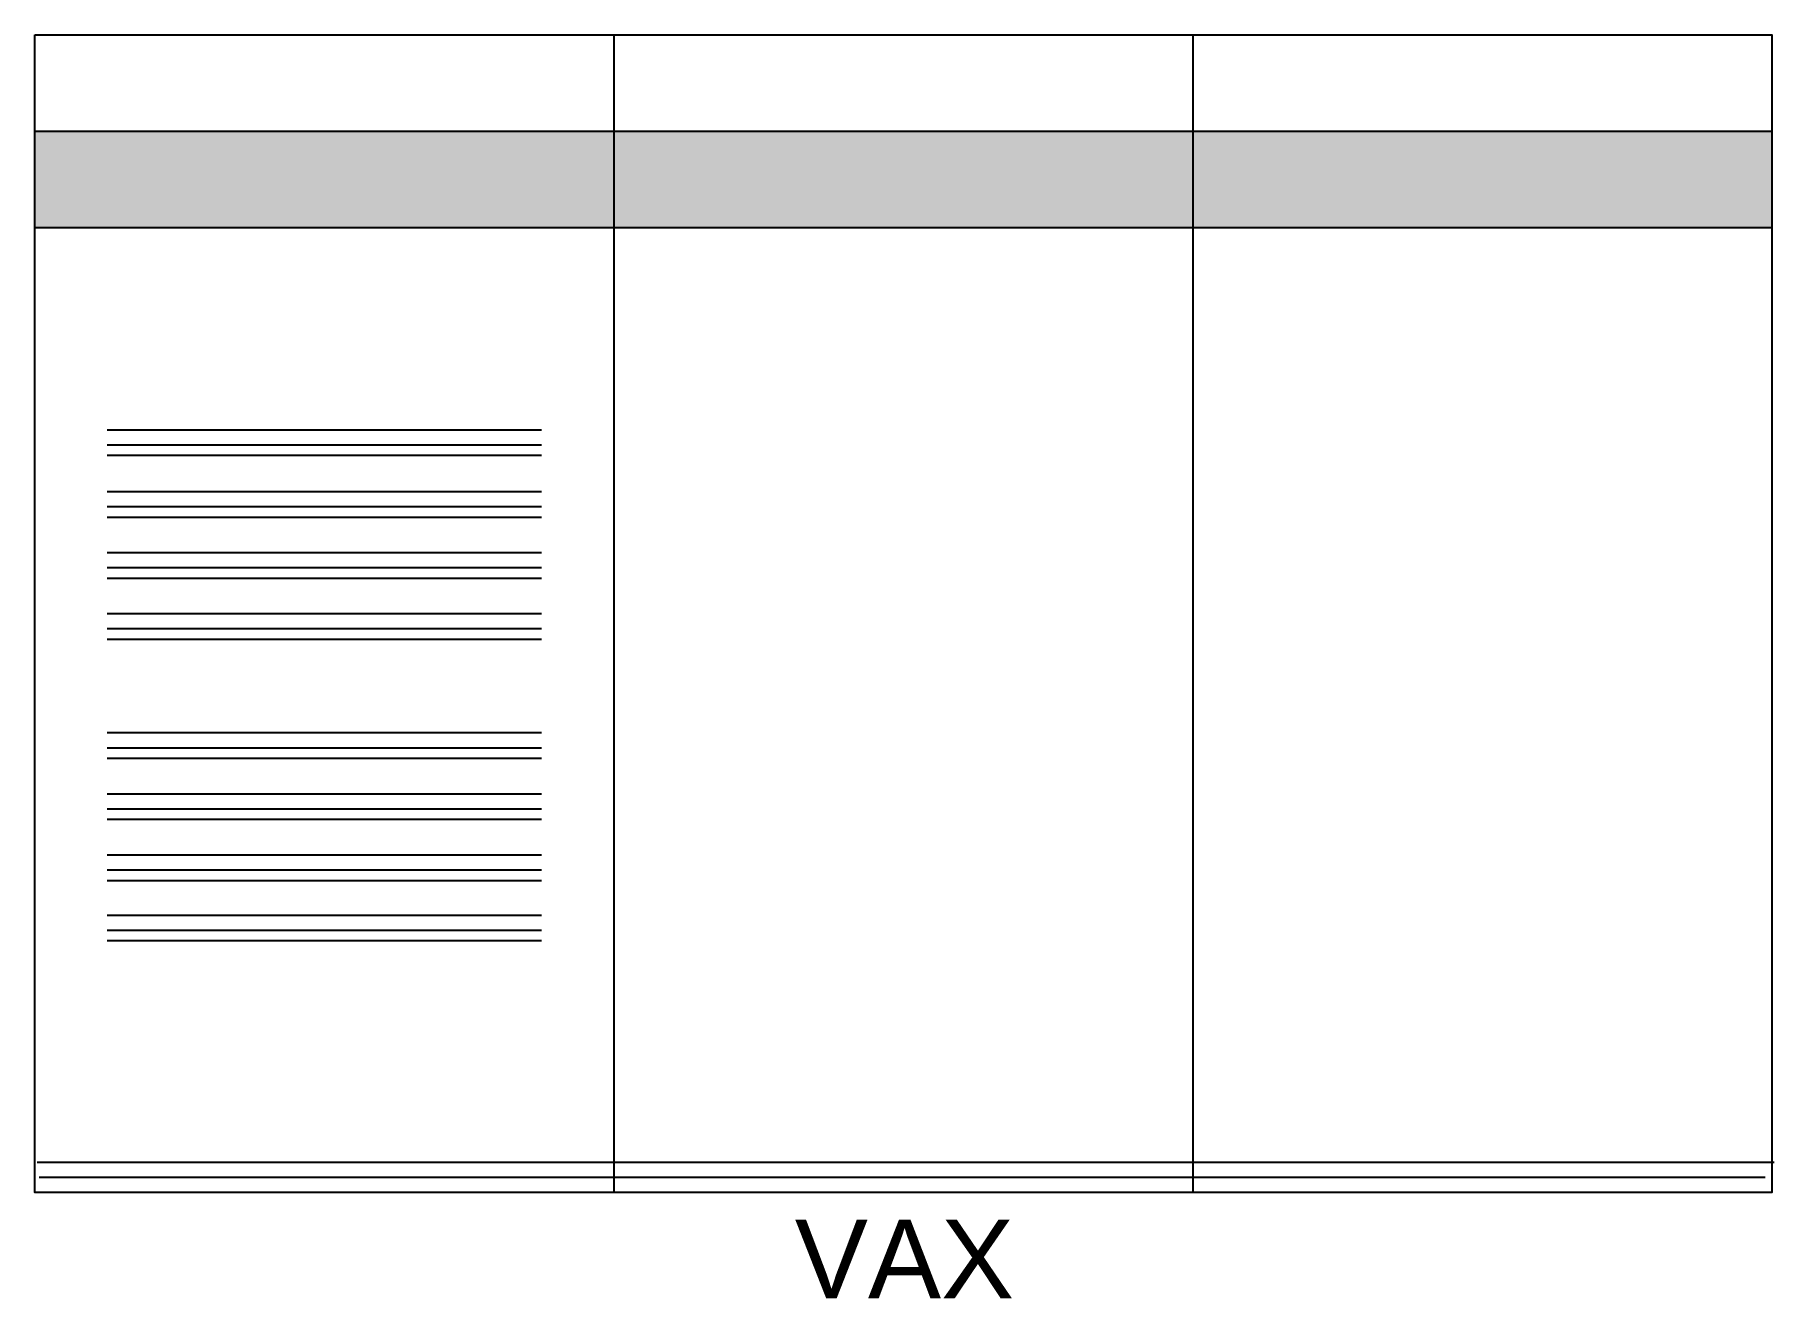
# Model space of a CAD drawing. Extents: x 2.66 to 5.12, y 4.54 to 6.33.
import ezdxf
from ezdxf.enums import TextEntityAlignment as Align

# ---------------------------------------------------------------- set-up
doc = ezdxf.new("R2010")
doc.units = 0
doc.header["$MEASUREMENT"] = 0
doc.layers.add('NETWORK', color=7, linetype='CONTINUOUS')
doc.styles.add('_NET_TEXT', font='arial.ttf')
doc.styles.get("Standard").update_dxf_attribs({"font": 'txt.shx'})

# ---------------------------------------------------------------- blocks, each defined once
blk = doc.blocks.new('VAX', base_point=(3.887795, 5.511811))
at = {"layer": 'NETWORK', "color": 7, "linetype": 'CONTINUOUS'}
for points in [[(2.655878, 6.332021), (5.116508, 6.332021), (5.116508, 4.691601), (2.655878, 4.691601)], [(2.655878, 6.195319), (5.116508, 6.195319), (5.116508, 6.058618), (2.655878, 6.058618)]]:
    blk.add_lwpolyline(points, close=True, dxfattribs=at)
for points in [[(3.476088, 6.332021), (3.476088, 4.691601)], [(4.296298, 6.332021), (4.296298, 4.691601)], [(2.758405, 5.772399), (3.373562, 5.772399)], [(2.758405, 5.751039), (3.373562, 5.751039)], [(2.758405, 5.736087), (3.373562, 5.736087)], [(2.758405, 5.684824), (3.373562, 5.684824)], [(2.758405, 5.663464), (3.373562, 5.663464)], [(2.758405, 5.648513), (3.373562, 5.648513)], [(2.758405, 5.598318), (3.373562, 5.598318)], [(2.758405, 5.576958), (3.373562, 5.576958)], [(2.758405, 5.562006), (3.373562, 5.562006)], [(2.758405, 5.511811), (3.373562, 5.511811)], [(2.758405, 5.490451), (3.373562, 5.490451)], [(2.758405, 5.4755), (3.373562, 5.4755)], [(2.758405, 5.34307), (3.373562, 5.34307)], [(2.758405, 5.32171), (3.373562, 5.32171)], [(2.758405, 5.306759), (3.373562, 5.306759)], [(2.758405, 5.256563), (3.373562, 5.256563)], [(2.758405, 5.235204), (3.373562, 5.235204)], [(2.758405, 5.220252), (3.373562, 5.220252)], [(2.758405, 5.170057), (3.373562, 5.170057)], [(2.758405, 5.148697), (3.373562, 5.148697)], [(2.758405, 5.133745), (3.373562, 5.133745)], [(2.758405, 5.084618), (3.373562, 5.084618)], [(2.758405, 5.063259), (3.373562, 5.063259)], [(2.758405, 5.048307), (3.373562, 5.048307)], [(2.659082, 4.73432), (5.119712, 4.73432)], [(2.662286, 4.712961), (5.106896, 4.712961)]]:
    blk.add_lwpolyline(points, dxfattribs=at)
at = {"layer": 'NETWORK', "color": 7}
for points in [[(5.116508, 6.195319), (5.116508, 6.058618), (2.655878, 6.058618)], [(5.116508, 6.195319), (2.655878, 6.058618), (2.655878, 6.195319)]]:
    blk.add_solid(points, dxfattribs=at)
at = {"layer": 'NETWORK', "color": 7, "style": '_NET_TEXT'}
blk.add_text('VAX', height=0.111111, dxfattribs=at).set_placement((3.887795, 4.597157), align=Align.MIDDLE_CENTER)
at = {"layer": 'NETWORK', "flags": 1}
for tag, p in [('MANUFACTURER', (3.887795, 53.136811)), ('PRODUCTNUMBER', (3.887795, 43.611811)), ('PARTNUMBER', (3.887795, 34.086811)), ('PRODUCTDESCRIPTION', (3.887795, 24.561811)), ('ASSETNUMBER', (3.887795, 15.036811)), ('SERIALNUMBER', (3.887795, 5.511811)), ('LOCATION', (3.887795, -4.013189)), ('BUILDING', (3.887795, -13.538189)), ('ROOM', (3.887795, -23.063189)), ('DEPARTMENT', (3.887795, -32.588189))]:
    blk.add_attdef(tag, p, '', height=6.35, dxfattribs=at)

msp = doc.modelspace()

# ---------------------------------------------------------------- block references
at = {"layer": 'NETWORK'}
msp.add_blockref('VAX', (3.887795, 5.511811), dxfattribs=at)

doc.saveas('drawing.dxf')
